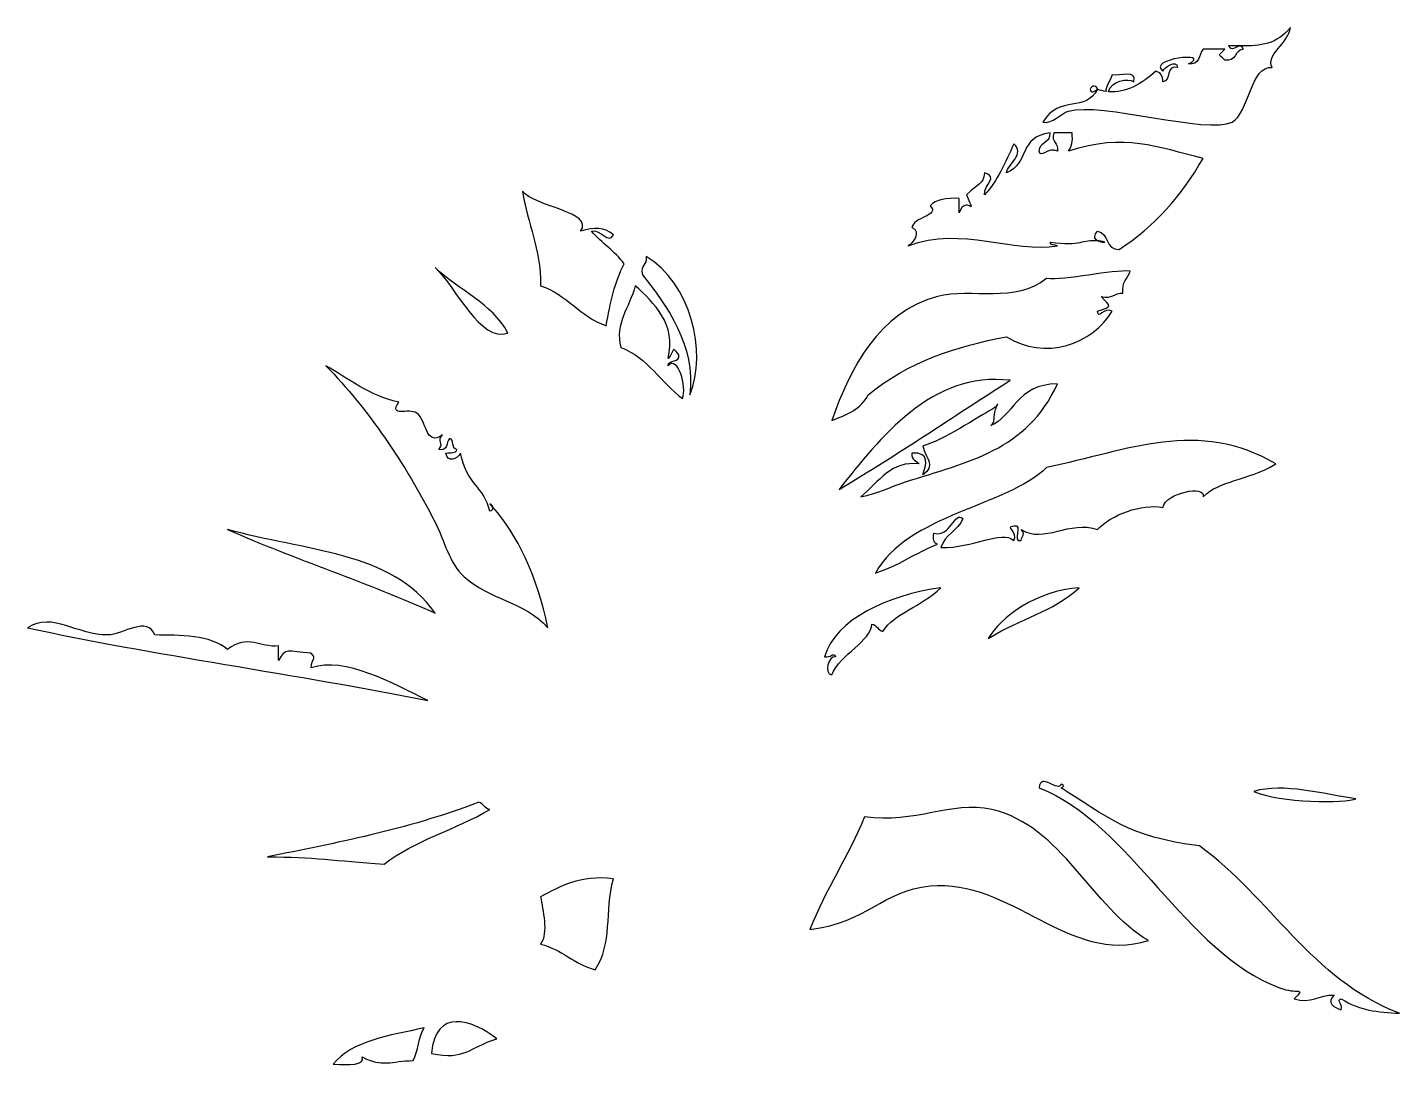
# Model space of a CAD drawing. Header units: centimetres. Extents: x -10 to 10, y -9.6 to 9.5.
# Drawn here: x -6.66 to 4.16, y -1.55 to 6.65 of the extents above; entities that cross this region are included whole.
import ezdxf

# ---------------------------------------------------------------- set-up
doc = ezdxf.new("R2010")
doc.units = ezdxf.units.CM
doc.header["$MEASUREMENT"] = 0
doc.layers.add('Camada 1', color=7, linetype='Continuous')

msp = doc.modelspace()

# ---------------------------------------------------------------- linework, layer by layer
at = {"layer": 'Camada 1'}
for points, knots in [([(1.77931, 6.16516), (1.75378, 6.14749), (1.72803, 6.13047), (1.72195, 6.16516), (1.72195, 6.16516), (1.72904, 6.20122), (1.77897, 6.19403), (1.77931, 6.16516), (1.77931, 6.16516), (1.80154, 6.15672), (1.82432, 6.15143), (1.8471, 6.14831), (1.8471, 6.14831), (1.8381, 6.17704), (1.88938, 6.25047), (1.89409, 6.27994), (1.89409, 6.27994), (1.9533, 6.26261), (2.09348, 6.32635), (2.06633, 6.22263), (2.06633, 6.22263), (2.02175, 6.25896), (1.88194, 6.2294), (1.86691, 6.14601), (1.86691, 6.14601), (1.9988, 6.13609), (2.13477, 6.2062), (2.23852, 6.30868), (2.23852, 6.30868), (2.27376, 6.29614), (2.29747, 6.27185), (2.29588, 6.22264), (2.29588, 6.22264), (2.36335, 6.23156), (2.31289, 6.35856), (2.41066, 6.33742), (2.41066, 6.33742), (2.40285, 6.40505), (2.30385, 6.33477), (2.29588, 6.30869), (2.29588, 6.30869), (2.16089, 6.40735), (2.69352, 6.46334), (2.49683, 6.36608), (2.49683, 6.36608), (2.58674, 6.35261), (2.57763, 6.43826), (2.61161, 6.48094), (2.61161, 6.48094), (2.66897, 6.48094), (2.72639, 6.48094), (2.78375, 6.48094), (2.78375, 6.48094), (2.72689, 6.42181), (2.72689, 6.45385), (2.78375, 6.39471), (2.78375, 6.39471), (2.87392, 6.38116), (2.85953, 6.47199), (2.92729, 6.48094), (2.92729, 6.48094), (2.92163, 6.49687), (2.9152, 6.50465), (2.90829, 6.50769), (2.90829, 6.50769), (2.90308, 6.50777), (2.89781, 6.50777), (2.89241, 6.50785), (2.89241, 6.50785), (2.86722, 6.50002), (2.83769, 6.46327), (2.81248, 6.50952), (2.81248, 6.50952), (2.83971, 6.50902), (2.86632, 6.50836), (2.89241, 6.50785), (2.89241, 6.50785), (2.89794, 6.5096), (2.90321, 6.50991), (2.90829, 6.50769), (2.90829, 6.50769), (3.06275, 6.50621), (3.19677, 6.5196), (3.3003, 6.65303), (3.3003, 6.65303), (3.28948, 6.52899), (3.09869, 6.43504), (3.15687, 6.33743), (3.15687, 6.33743), (2.98846, 6.35741), (2.97391, 5.97593), (2.8412, 5.9069), (2.8412, 5.9069), (2.64832, 5.80652), (1.80779, 6.06824), (1.54972, 5.99294), (1.54972, 5.99294), (1.49164, 5.97603), (1.42222, 5.88727), (1.34877, 5.9069), (1.34877, 5.9069), (1.48372, 6.12502), (1.68615, 5.97985), (1.77931, 6.16516)], [0, 0, 0, 0, 0.03703704, 0.03703704, 0.03703704, 0.03703704, 0.07407407, 0.07407407, 0.07407407, 0.07407407, 0.11111111, 0.11111111, 0.11111111, 0.11111111, 0.14814815, 0.14814815, 0.14814815, 0.14814815, 0.18518519, 0.18518519, 0.18518519, 0.18518519, 0.22222222, 0.22222222, 0.22222222, 0.22222222, 0.25925926, 0.25925926, 0.25925926, 0.25925926, 0.2962963, 0.2962963, 0.2962963, 0.2962963, 0.33333333, 0.33333333, 0.33333333, 0.33333333, 0.37037037, 0.37037037, 0.37037037, 0.37037037, 0.40740741, 0.40740741, 0.40740741, 0.40740741, 0.44444444, 0.44444444, 0.44444444, 0.44444444, 0.48148148, 0.48148148, 0.48148148, 0.48148148, 0.51851852, 0.51851852, 0.51851852, 0.51851852, 0.55555556, 0.55555556, 0.55555556, 0.55555556, 0.59259259, 0.59259259, 0.59259259, 0.59259259, 0.62962963, 0.62962963, 0.62962963, 0.62962963, 0.66666667, 0.66666667, 0.66666667, 0.66666667, 0.7037037, 0.7037037, 0.7037037, 0.7037037, 0.74074074, 0.74074074, 0.74074074, 0.74074074, 0.77777778, 0.77777778, 0.77777778, 0.77777778, 0.81481481, 0.81481481, 0.81481481, 0.81481481, 0.85185185, 0.85185185, 0.85185185, 0.85185185, 0.88888889, 0.88888889, 0.88888889, 0.88888889, 0.92592593, 0.92592593, 0.92592593, 0.92592593, 1, 1, 1, 1]), ([(0.31571, 5.0746), (0.32333, 5.15461), (0.54344, 5.16982), (0.45925, 5.24676), (0.45925, 5.24676), (0.50508, 5.29645), (0.58842, 5.30886), (0.6888, 5.30423), (0.6888, 5.30423), (0.6888, 5.26592), (0.6888, 5.22761), (0.6888, 5.18937), (0.6888, 5.18937), (0.74338, 5.34518), (0.83448, 5.1328), (0.74621, 5.33277), (0.74621, 5.33277), (0.8471, 5.43326), (0.87509, 5.40662), (0.88969, 5.50504), (0.88969, 5.50504), (1.00314, 5.4744), (0.88233, 5.41799), (0.88969, 5.33277), (0.88969, 5.33277), (0.99021, 5.44276), (1.05455, 5.58883), (1.11935, 5.73457), (1.11935, 5.73457), (1.21299, 5.65744), (1.07122, 5.57421), (1.06188, 5.50504), (1.06188, 5.50504), (1.24632, 5.58158), (1.1521, 5.79105), (1.40626, 5.82069), (1.40626, 5.82069), (1.41081, 5.73954), (1.32009, 5.75391), (1.32014, 5.67729), (1.32014, 5.67729), (1.32448, 5.61321), (1.39248, 5.71444), (1.46368, 5.67729), (1.46368, 5.67729), (1.47543, 5.74632), (1.41127, 5.73963), (1.43492, 5.82069), (1.43492, 5.82069), (1.48284, 5.82069), (1.53065, 5.82069), (1.57856, 5.82069), (1.57856, 5.82069), (1.58764, 5.75415), (1.57382, 5.71062), (1.54975, 5.67729), (1.54975, 5.67729), (1.9933, 5.82212), (2.25397, 5.70817), (2.61163, 5.61982), (2.61163, 5.61982), (2.44465, 5.32767), (2.22976, 5.08335), (1.9516, 4.90243), (1.9516, 4.90243), (1.83727, 4.89335), (1.87384, 5.03512), (1.77936, 5.04594), (1.77936, 5.04594), (1.75203, 5.01805), (1.75198, 4.98731), (1.7778, 4.97114), (1.7778, 4.97114), (1.79479, 4.96916), (1.81402, 4.96561), (1.83678, 4.95974), (1.83678, 4.95974), (1.81008, 4.95818), (1.79085, 4.96289), (1.7778, 4.97114), (1.7778, 4.97114), (1.66522, 4.984), (1.65199, 4.92473), (1.40627, 4.95974), (1.40627, 4.95974), (1.40704, 4.93183), (1.44138, 4.93754), (1.46368, 4.93116), (1.46368, 4.93116), (1.11843, 4.86914), (0.71226, 5.09012), (0.28702, 4.93116), (0.28702, 4.93116), (0.31862, 4.94191), (0.39617, 5.04595), (0.31571, 5.0746)], [0, 0, 0, 0, 0.04, 0.04, 0.04, 0.04, 0.08, 0.08, 0.08, 0.08, 0.12, 0.12, 0.12, 0.12, 0.16, 0.16, 0.16, 0.16, 0.2, 0.2, 0.2, 0.2, 0.24, 0.24, 0.24, 0.24, 0.28, 0.28, 0.28, 0.28, 0.32, 0.32, 0.32, 0.32, 0.36, 0.36, 0.36, 0.36, 0.4, 0.4, 0.4, 0.4, 0.44, 0.44, 0.44, 0.44, 0.48, 0.48, 0.48, 0.48, 0.52, 0.52, 0.52, 0.52, 0.56, 0.56, 0.56, 0.56, 0.6, 0.6, 0.6, 0.6, 0.64, 0.64, 0.64, 0.64, 0.68, 0.68, 0.68, 0.68, 0.72, 0.72, 0.72, 0.72, 0.76, 0.76, 0.76, 0.76, 0.8, 0.8, 0.8, 0.8, 0.84, 0.84, 0.84, 0.84, 0.88, 0.88, 0.88, 0.88, 0.92, 0.92, 0.92, 0.92, 1, 1, 1, 1]), ([(-2.29578, 5.04595), (-2.1782, 5.07701), (-2.11793, 5.07982), (-2.0376, 5.01722), (-2.0376, 5.01722), (-2.07782, 4.93366), (-2.13645, 5.06807), (-2.20976, 5.04595), (-2.20976, 5.04595), (-2.13091, 4.95266), (-2.02487, 4.88643), (-1.95155, 4.78758), (-1.95155, 4.78758), (-2.02653, 4.65222), (-2.06262, 4.47775), (-2.09498, 4.29974), (-2.09498, 4.29974), (-2.30133, 4.37083), (-2.4024, 4.54713), (-2.61155, 4.61541), (-2.61155, 4.61541), (-2.61211, 4.92026), (-2.71122, 5.0911), (-2.75506, 5.36154), (-2.75506, 5.36154), (-2.65069, 5.23322), (-2.18801, 5.19988), (-2.29578, 5.04595)], [0, 0, 0, 0, 0.125, 0.125, 0.125, 0.125, 0.25, 0.25, 0.25, 0.25, 0.375, 0.375, 0.375, 0.375, 0.5, 0.5, 0.5, 0.5, 0.625, 0.625, 0.625, 0.625, 0.75, 0.75, 0.75, 0.75, 1, 1, 1, 1]), ([(-1.43498, 3.75446), (-1.38476, 4.14665), (-1.61879, 4.45772), (-1.80796, 4.70156), (-1.80796, 4.70156), (-1.83167, 4.78273), (-1.76758, 4.77586), (-1.77931, 4.84496), (-1.77931, 4.84496), (-1.43249, 4.63997), (-1.29197, 4.09522), (-1.43498, 3.75446)], [0, 0, 0, 0, 0.25, 0.25, 0.25, 0.25, 0.5, 0.5, 0.5, 0.5, 1, 1, 1, 1]), ([(-3.4438, 4.75885), (-3.25851, 4.58076), (-2.9956, 4.48001), (-2.86973, 4.24236), (-2.86973, 4.24236), (-3.08908, 4.16441), (-3.27312, 4.59891), (-3.4438, 4.75885)], [0, 0, 0, 0, 0.33333333, 0.33333333, 0.33333333, 0.33333333, 1, 1, 1, 1]), ([(0.51659, 4.52938), (0.78901, 4.60172), (1.13243, 4.46826), (1.37757, 4.67281), (1.37757, 4.67281), (1.52566, 4.65471), (1.89353, 4.74441), (2.0376, 4.7302), (2.0376, 4.7302), (2.02106, 4.67025), (1.96643, 4.64828), (1.98019, 4.55793), (1.98019, 4.55793), (1.91267, 4.5587), (1.89566, 4.50856), (1.80795, 4.52935), (1.80795, 4.52935), (1.88452, 4.44646), (1.90466, 4.45759), (1.7793, 4.41457), (1.7793, 4.41457), (1.78629, 4.34051), (1.8287, 4.45386), (1.89408, 4.41457), (1.89408, 4.41457), (1.74472, 4.15398), (1.36034, 4.02103), (1.06186, 4.21359), (1.06186, 4.21359), (0.67062, 4.13959), (0.28441, 4.01476), (-0.02867, 3.75441), (-0.02867, 3.75441), (-0.08312, 3.64625), (-0.19493, 3.59545), (-0.31564, 3.55351), (-0.31564, 3.55351), (-0.17041, 3.96576), (0.05798, 4.40751), (0.51659, 4.52938)], [0, 0, 0, 0, 0.09090909, 0.09090909, 0.09090909, 0.09090909, 0.18181818, 0.18181818, 0.18181818, 0.18181818, 0.27272727, 0.27272727, 0.27272727, 0.27272727, 0.36363636, 0.36363636, 0.36363636, 0.36363636, 0.45454545, 0.45454545, 0.45454545, 0.45454545, 0.54545455, 0.54545455, 0.54545455, 0.54545455, 0.63636364, 0.63636364, 0.63636364, 0.63636364, 0.72727273, 0.72727273, 0.72727273, 0.72727273, 0.81818182, 0.81818182, 0.81818182, 0.81818182, 1, 1, 1, 1]), ([(-1.49229, 3.72581), (-1.66403, 3.85064), (-1.76288, 4.04834), (-1.98013, 4.1275), (-1.98013, 4.1275), (-2.02768, 4.32041), (-1.91176, 4.43971), (-1.86535, 4.61544), (-1.86535, 4.61544), (-1.71639, 4.48066), (-1.53811, 4.30942), (-1.60706, 4.04156), (-1.60706, 4.04156), (-1.54893, 4.09244), (-1.58822, 4.15824), (-1.52102, 4.07014), (-1.52102, 4.07014), (-1.51226, 4.00407), (-1.60391, 4.03836), (-1.60706, 3.9841), (-1.60706, 3.9841), (-1.52761, 4.06948), (-1.45842, 3.81661), (-1.49229, 3.72581)], [0, 0, 0, 0, 0.14285714, 0.14285714, 0.14285714, 0.14285714, 0.28571429, 0.28571429, 0.28571429, 0.28571429, 0.42857143, 0.42857143, 0.42857143, 0.42857143, 0.57142857, 0.57142857, 0.57142857, 0.57142857, 0.71428571, 0.71428571, 0.71428571, 0.71428571, 1, 1, 1, 1]), ([(-4.30468, 3.9841), (-4.12138, 3.88046), (-3.96506, 3.74984), (-3.73072, 3.69708), (-3.73072, 3.69708), (-3.81147, 3.5732), (-3.65301, 3.65297), (-3.58732, 3.61104), (-3.58732, 3.61104), (-3.51268, 3.56331), (-3.52027, 3.34087), (-3.38634, 3.4388), (-3.38634, 3.4388), (-3.43645, 3.38035), (-3.36504, 3.38258), (-3.41515, 3.32402), (-3.41515, 3.32402), (-3.33794, 3.30418), (-3.35956, 3.38329), (-3.32903, 3.41006), (-3.32903, 3.41006), (-3.28765, 3.40363), (-3.31895, 3.32452), (-3.27154, 3.32402), (-3.27154, 3.32402), (-3.27625, 3.29034), (-3.3239, 3.29992), (-3.35769, 3.29529), (-3.35769, 3.29529), (-3.34851, 3.21602), (-3.26892, 3.24557), (-3.24291, 3.29529), (-3.24291, 3.29529), (-3.19989, 3.05457), (-3.05466, 3.03105), (-3.01328, 2.83618), (-3.01328, 2.83618), (-2.99529, 2.83965), (-2.98809, 2.85391), (-2.98886, 2.86737), (-2.98886, 2.86737), (-2.99704, 2.87613), (-3.00503, 2.88512), (-3.01328, 2.89348), (-3.01328, 2.89348), (-2.99883, 2.89332), (-2.98984, 2.88075), (-2.98886, 2.86737), (-2.98886, 2.86737), (-2.79264, 2.65393), (-2.64236, 2.32802), (-2.5542, 1.91781), (-2.5542, 1.91781), (-2.74205, 2.12837), (-3.01272, 2.13456), (-3.21428, 2.31961), (-3.21428, 2.31961), (-3.33517, 2.4306), (-3.36787, 2.6007), (-3.44383, 2.75009), (-3.44383, 2.75009), (-3.6783, 3.21088), (-3.97318, 3.6462), (-4.30468, 3.9841)], [0, 0, 0, 0, 0.05882353, 0.05882353, 0.05882353, 0.05882353, 0.11764706, 0.11764706, 0.11764706, 0.11764706, 0.17647059, 0.17647059, 0.17647059, 0.17647059, 0.23529412, 0.23529412, 0.23529412, 0.23529412, 0.29411765, 0.29411765, 0.29411765, 0.29411765, 0.35294118, 0.35294118, 0.35294118, 0.35294118, 0.41176471, 0.41176471, 0.41176471, 0.41176471, 0.47058824, 0.47058824, 0.47058824, 0.47058824, 0.52941176, 0.52941176, 0.52941176, 0.52941176, 0.58823529, 0.58823529, 0.58823529, 0.58823529, 0.64705882, 0.64705882, 0.64705882, 0.64705882, 0.70588235, 0.70588235, 0.70588235, 0.70588235, 0.76470588, 0.76470588, 0.76470588, 0.76470588, 0.82352941, 0.82352941, 0.82352941, 0.82352941, 0.88235294, 0.88235294, 0.88235294, 0.88235294, 1, 1, 1, 1]), ([(-0.25833, 3.00834), (0.06404, 3.41368), (0.46962, 3.94182), (1.09054, 3.86932), (1.09054, 3.86932), (0.64123, 3.58211), (0.20324, 3.28337), (-0.25833, 3.00834)], [0, 0, 0, 0, 0.33333333, 0.33333333, 0.33333333, 0.33333333, 1, 1, 1, 1]), ([(0.25835, 3.06573), (0.14675, 3.02956), (0.03861, 2.97358), (-0.08608, 2.95095), (-0.08608, 2.95095), (0.05664, 3.07083), (0.15543, 3.23937), (0.3731, 3.20924), (0.3731, 3.20924), (0.35445, 3.23848), (0.30714, 3.23898), (0.31569, 3.29528), (0.31569, 3.29528), (0.46698, 3.30335), (0.42552, 3.20114), (0.40176, 3.12312), (0.40176, 3.12312), (0.5096, 3.19387), (0.42552, 3.24904), (0.40176, 3.35275), (0.40176, 3.35275), (0.54892, 3.38527), (0.84899, 3.58857), (0.94707, 3.63977), (0.94707, 3.63977), (0.96855, 3.65083), (0.98133, 3.6644), (0.98784, 3.67345), (0.98784, 3.67345), (0.99443, 3.68816), (0.99575, 3.68427), (0.98784, 3.67345), (0.98784, 3.67345), (0.98477, 3.66652), (0.98067, 3.65586), (0.97572, 3.63977), (0.97572, 3.63977), (0.95873, 3.5837), (0.97347, 3.53515), (0.93812, 3.51163), (0.93812, 3.51163), (1.10838, 3.5786), (1.14465, 3.84217), (1.46361, 3.84061), (1.46361, 3.84061), (1.21921, 3.31242), (0.76802, 3.23093), (0.25835, 3.06573)], [0, 0, 0, 0, 0.07692308, 0.07692308, 0.07692308, 0.07692308, 0.15384615, 0.15384615, 0.15384615, 0.15384615, 0.23076923, 0.23076923, 0.23076923, 0.23076923, 0.30769231, 0.30769231, 0.30769231, 0.30769231, 0.38461538, 0.38461538, 0.38461538, 0.38461538, 0.46153846, 0.46153846, 0.46153846, 0.46153846, 0.53846154, 0.53846154, 0.53846154, 0.53846154, 0.61538462, 0.61538462, 0.61538462, 0.61538462, 0.69230769, 0.69230769, 0.69230769, 0.69230769, 0.76923077, 0.76923077, 0.76923077, 0.76923077, 0.84615385, 0.84615385, 0.84615385, 0.84615385, 1, 1, 1, 1]), ([(1.77931, 2.69266), (1.56288, 2.77013), (1.35579, 2.57788), (1.17664, 2.69266), (1.17664, 2.69266), (1.21106, 2.65493), (1.18783, 2.6475), (1.17664, 2.60662), (1.17664, 2.60662), (1.09875, 2.58598), (1.19715, 2.74188), (1.11933, 2.7214), (1.11933, 2.7214), (1.04522, 2.71447), (1.15862, 2.67195), (1.11933, 2.60662), (1.11933, 2.60662), (1.02421, 2.69086), (0.79458, 2.54585), (0.54526, 2.54915), (0.54526, 2.54915), (0.57336, 2.65493), (0.68104, 2.68126), (0.71745, 2.7787), (0.71745, 2.7787), (0.65096, 2.84326), (0.62342, 2.62545), (0.48795, 2.66392), (0.48795, 2.66392), (0.48541, 2.62323), (0.48316, 2.58267), (0.5166, 2.57788), (0.5166, 2.57788), (0.26559, 2.46773), (0.25966, 2.43008), (0.02871, 2.34833), (0.02871, 2.34833), (0.27726, 2.80759), (1.06828, 2.87744), (1.37758, 3.1805), (1.37758, 3.1805), (2.0206, 3.31634), (2.57868, 3.57155), (3.1855, 3.20923), (3.1855, 3.20923), (2.94573, 3.07284), (2.74886, 3.08257), (2.61159, 2.95094), (2.61159, 2.95094), (2.64014, 3.04442), (2.31404, 2.98504), (2.29586, 2.8649), (2.29586, 2.8649), (2.12702, 2.90139), (1.88739, 2.8076), (1.77931, 2.69266)], [0, 0, 0, 0, 0.06666667, 0.06666667, 0.06666667, 0.06666667, 0.13333333, 0.13333333, 0.13333333, 0.13333333, 0.2, 0.2, 0.2, 0.2, 0.26666667, 0.26666667, 0.26666667, 0.26666667, 0.33333333, 0.33333333, 0.33333333, 0.33333333, 0.4, 0.4, 0.4, 0.4, 0.46666667, 0.46666667, 0.46666667, 0.46666667, 0.53333333, 0.53333333, 0.53333333, 0.53333333, 0.6, 0.6, 0.6, 0.6, 0.66666667, 0.66666667, 0.66666667, 0.66666667, 0.73333333, 0.73333333, 0.73333333, 0.73333333, 0.8, 0.8, 0.8, 0.8, 0.86666667, 0.86666667, 0.86666667, 0.86666667, 1, 1, 1, 1]), ([(-5.07954, 2.69266), (-4.47645, 2.52034), (-3.78557, 2.52563), (-3.44381, 2.03258), (-3.44381, 2.03258), (-3.96929, 2.27237), (-4.5496, 2.45732), (-5.07954, 2.69266)], [0, 0, 0, 0, 0.33333333, 0.33333333, 0.33333333, 0.33333333, 1, 1, 1, 1]), ([(0.54524, 2.23348), (0.39194, 2.08238), (0.17832, 2.03555), (0.08613, 1.88907), (0.08613, 1.88907), (0.04843, 1.89923), (0.04097, 1.93961), (0.00001, 1.94646), (0.00001, 1.94646), (-0.00393, 1.80972), (-0.24999, 1.71087), (-0.31566, 1.54474), (-0.31566, 1.54474), (-0.37937, 1.55662), (-0.3432, 1.70211), (-0.28701, 1.68817), (-0.28701, 1.68817), (-0.29958, 1.73077), (-0.32373, 1.67687), (-0.37313, 1.68817), (-0.37313, 1.68817), (-0.28449, 1.98684), (0.12672, 2.17313), (0.54524, 2.23348)], [0, 0, 0, 0, 0.14285714, 0.14285714, 0.14285714, 0.14285714, 0.28571429, 0.28571429, 0.28571429, 0.28571429, 0.42857143, 0.42857143, 0.42857143, 0.42857143, 0.57142857, 0.57142857, 0.57142857, 0.57142857, 0.71428571, 0.71428571, 0.71428571, 0.71428571, 1, 1, 1, 1]), ([(0.91833, 1.83174), (1.01059, 1.99798), (1.30171, 2.2134), (1.63583, 2.23346), (1.63583, 2.23346), (1.41892, 2.03449), (1.18683, 1.99996), (0.91833, 1.83174)], [0, 0, 0, 0, 0.33333333, 0.33333333, 0.33333333, 0.33333333, 1, 1, 1, 1]), ([(-6.65799, 1.91781), (-6.46032, 2.04687), (-6.25678, 1.85455), (-6.02664, 1.86042), (-6.02664, 1.86042), (-5.90131, 1.86354), (-5.71057, 2.01425), (-5.6536, 1.86042), (-5.6536, 1.86042), (-5.45805, 1.8591), (-5.21198, 1.8619), (-5.07953, 1.74556), (-5.07953, 1.74556), (-4.92126, 1.87124), (-4.82339, 1.75747), (-4.67773, 1.77429), (-4.67773, 1.77429), (-4.67773, 1.73606), (-4.67773, 1.69775), (-4.67773, 1.65951), (-4.67773, 1.65951), (-4.62225, 1.76421), (-4.60944, 1.72962), (-4.41955, 1.7169), (-4.41955, 1.7169), (-4.37174, 1.65986), (-4.42209, 1.68041), (-4.41955, 1.60204), (-4.41955, 1.60204), (-4.15251, 1.69131), (-3.78159, 1.48023), (-3.50118, 1.34383), (-3.50118, 1.34383), (-4.50576, 1.5449), (-5.70586, 1.70855), (-6.65799, 1.91781)], [0, 0, 0, 0, 0.1, 0.1, 0.1, 0.1, 0.2, 0.2, 0.2, 0.2, 0.3, 0.3, 0.3, 0.3, 0.4, 0.4, 0.4, 0.4, 0.5, 0.5, 0.5, 0.5, 0.6, 0.6, 0.6, 0.6, 0.7, 0.7, 0.7, 0.7, 0.8, 0.8, 0.8, 0.8, 1, 1, 1, 1]), ([(1.49229, 0.68376), (1.52489, 0.67831), (1.5083, 0.65495), (1.49229, 0.65511), (1.49229, 0.65511), (1.84802, 0.43035), (2.01651, 0.26816), (2.58282, 0.19587), (2.58282, 0.19587), (3.1458, -0.20743), (3.46211, -0.85709), (4.16124, -1.12414), (4.16124, -1.12414), (3.98603, -1.11252), (3.84689, -1.10483), (3.70208, -1.00944), (3.70208, -1.00944), (3.65943, -1.02195), (3.71343, -1.04622), (3.70208, -1.09559), (3.70208, -1.09559), (3.6431, -1.07858), (3.58257, -1.04027), (3.64477, -0.98079), (3.64477, -0.98079), (3.52804, -0.97412), (3.46118, -1.05596), (3.32899, -1.00944), (3.32899, -1.00944), (3.42667, -0.91244), (3.35484, -0.97653), (3.21421, -0.92332), (3.21421, -0.92332), (2.46623, -0.64059), (2.03827, 0.37404), (1.32006, 0.6551), (1.32006, 0.6551), (1.3274, 0.78343), (1.47215, 0.61315), (1.49229, 0.68376)], [0, 0, 0, 0, 0.09090909, 0.09090909, 0.09090909, 0.09090909, 0.18181818, 0.18181818, 0.18181818, 0.18181818, 0.27272727, 0.27272727, 0.27272727, 0.27272727, 0.36363636, 0.36363636, 0.36363636, 0.36363636, 0.45454545, 0.45454545, 0.45454545, 0.45454545, 0.54545455, 0.54545455, 0.54545455, 0.54545455, 0.63636364, 0.63636364, 0.63636364, 0.63636364, 0.72727273, 0.72727273, 0.72727273, 0.72727273, 0.81818182, 0.81818182, 0.81818182, 0.81818182, 1, 1, 1, 1]), ([(3.81695, 0.56899), (3.74279, 0.53364), (3.21267, 0.53388), (3.01338, 0.62638), (3.01338, 0.62638), (3.24566, 0.69591), (3.56279, 0.60275), (3.81695, 0.56899)], [0, 0, 0, 0, 0.33333333, 0.33333333, 0.33333333, 0.33333333, 1, 1, 1, 1]), ([(2.18108, -0.55028), (1.55008, -0.74642), (1.09489, -0.05554), (0.45922, -0.1198), (0.45922, -0.1198), (0.08269, -0.15771), (-0.03357, -0.40544), (-0.48788, -0.46416), (-0.48788, -0.46416), (-0.36636, -0.1456), (-0.18379, 0.11179), (-0.05735, 0.42548), (-0.05735, 0.42548), (0.34458, 0.36637), (0.61805, 0.55629), (0.94706, 0.48287), (0.94706, 0.48287), (1.49536, 0.36049), (1.73912, -0.29464), (2.18108, -0.55028)], [0, 0, 0, 0, 0.16666667, 0.16666667, 0.16666667, 0.16666667, 0.33333333, 0.33333333, 0.33333333, 0.33333333, 0.5, 0.5, 0.5, 0.5, 0.66666667, 0.66666667, 0.66666667, 0.66666667, 1, 1, 1, 1]), ([(-3.8456, 0.05233), (-4.23782, 0.07985), (-4.39932, 0.109), (-4.76397, 0.10982), (-4.76397, 0.10982), (-4.23081, 0.21981), (-3.68061, 0.31937), (-3.0994, 0.54035), (-3.0994, 0.54035), (-3.06175, 0.53008), (-3.05431, 0.48981), (-3.01328, 0.48286), (-3.01328, 0.48286), (-3.27749, 0.32613), (-3.61076, 0.23847), (-3.8456, 0.05233)], [0, 0, 0, 0, 0.2, 0.2, 0.2, 0.2, 0.4, 0.4, 0.4, 0.4, 0.6, 0.6, 0.6, 0.6, 1, 1, 1, 1]), ([(-2.18103, -0.77983), (-2.35005, -0.73832), (-2.44146, -0.61933), (-2.61156, -0.57901), (-2.61156, -0.57901), (-2.5474, -0.4867), (-2.59579, -0.30866), (-2.61156, -0.20595), (-2.61156, -0.20595), (-2.45583, -0.12239), (-2.30702, -0.03215), (-2.0376, -0.06233), (-2.0376, -0.06233), (-2.10861, -0.32814), (-2.04072, -0.5701), (-2.18103, -0.77983)], [0, 0, 0, 0, 0.2, 0.2, 0.2, 0.2, 0.4, 0.4, 0.4, 0.4, 0.6, 0.6, 0.6, 0.6, 1, 1, 1, 1]), ([(-3.47254, -1.43992), (-3.43785, -1.08368), (-3.15943, -1.1684), (-2.95597, -1.32514), (-2.95597, -1.32514), (-3.18237, -1.39581), (-3.20301, -1.4964), (-3.47254, -1.43992)], [0, 0, 0, 0, 0.33333333, 0.33333333, 0.33333333, 0.33333333, 1, 1, 1, 1]), ([(-3.61594, -1.4973), (-3.78803, -1.4996), (-3.86285, -1.55212), (-4.01776, -1.46865), (-4.01776, -1.46865), (-3.99654, -1.53596), (-4.12203, -1.53075), (-4.24731, -1.52596), (-4.24731, -1.52596), (-4.09967, -1.33885), (-3.80323, -1.30046), (-3.52992, -1.23902), (-3.52992, -1.23902), (-3.57625, -1.30746), (-3.57567, -1.4229), (-3.61594, -1.4973)], [0, 0, 0, 0, 0.2, 0.2, 0.2, 0.2, 0.4, 0.4, 0.4, 0.4, 0.6, 0.6, 0.6, 0.6, 1, 1, 1, 1])]:
    msp.add_open_spline(points, degree=3, knots=knots, dxfattribs=at)

doc.saveas('drawing.dxf')
